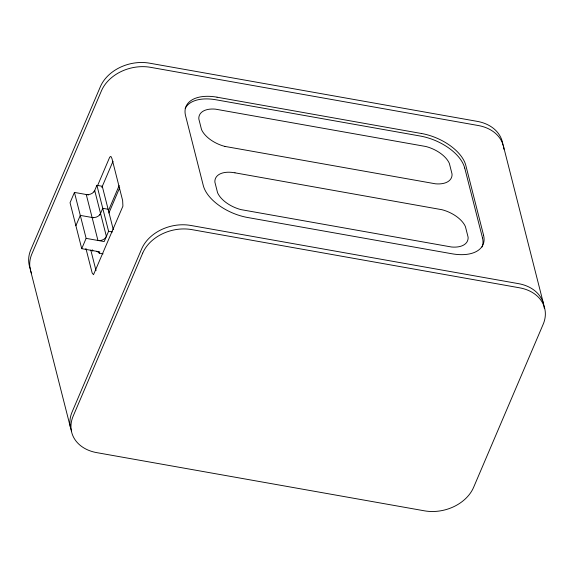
<?xml version="1.0" encoding="UTF-8"?>
<svg xmlns="http://www.w3.org/2000/svg" width="574" height="574" viewBox="0 0 574 574"><rect width="100%" height="100%" fill="white"/><g stroke="black" fill="none" stroke-linecap="round" stroke-linejoin="round"><path stroke-width="0.86" d="M88.604 194.93L74.441 192.419L70.05 202.722L81.73 248.671L99.797 251.878L99.245 253.17A6.257 4.814 -14.3 0 0 96.54 251.34M75.89 225.697L80.288 215.393L93.662 217.768M94.079 191.946L96.906 185.323L102.272 186.277L113.308 229.672M97.501 185.804L109.72 157.154L110.868 156.393L111.966 158.582L122.649 200.591L122.915 206.145L93.512 274.702L92.177 273.009L85.906 248.42M101.835 187.454L113.006 161.265M81.73 248.671L86.129 238.368L74.441 192.419M99.919 214.92L102.746 208.297L108.113 209.252M108.35 210.895L119.148 185.574M108.888 213.026L119.693 187.705M96.906 185.323L108.586 231.272L104.188 241.575L86.129 238.368M92.866 250.601L92.78 250.802A5.353 1.729 -79.9 0 1 92.644 251.096L92.256 249.769M217.044 97.2L421.488 133.512M108.586 231.272L112.418 231.953M99.245 253.17L103.083 253.852M224.908 146.413L435.422 183.802A24.991 13.754 23.1 0 0 452.039 174.022L449.356 163.418A24.991 13.754 23.1 0 0 425.944 146.521L215.429 109.146A24.991 13.754 23.1 0 0 198.819 118.926L201.503 129.523A24.991 13.754 23.1 0 0 224.908 146.42M503.434 146.126L543.635 304.249M483.581 235.268L465.844 165.506A40.768 22.443 23.1 0 0 421.488 133.484M464.746 168.082L482.483 237.844M90.807 250.106L96.037 270.684M30.365 269.751L70.566 427.874M503.965 149.233A39.046 30.049 -14.3 0 0 478.336 125.534L150.582 67.33A39.046 30.049 -14.3 0 0 101.426 90.857L31.886 253.887A39.046 30.049 -14.3 0 0 31.613 273.482M502.91 145.071A39.046 30.049 -14.3 0 0 477.274 121.372L149.527 63.169A39.046 30.049 -14.3 0 0 100.371 86.696L30.824 249.726A39.046 30.049 -14.3 0 0 30.558 269.321M544.238 308.145A39.046 30.049 -14.3 0 0 518.537 283.656L190.79 225.453A39.046 30.049 -14.3 0 0 141.635 248.98L72.094 412.01A39.046 30.049 -14.3 0 0 71.52 430.873M217.037 97.178A40.768 22.443 23.1 0 0 185.574 115.726L203.275 185.488A40.768 22.443 23.1 0 0 247.638 217.503L452.075 253.794A40.768 22.443 23.1 0 0 483.552 235.261M482.447 237.837A40.768 22.443 23.1 0 1 482.045 246.992M464.71 168.074A40.768 22.443 23.1 0 0 420.383 136.06L215.946 99.776A40.768 22.443 23.1 0 0 185.18 108.479M100.543 213.449A6.709 5.166 -14.3 0 1 92.098 217.496M142.689 253.141L73.149 416.172A39.046 30.049 -14.3 0 0 96.726 452.628L424.473 510.831A39.046 30.049 -14.3 0 0 473.629 487.304L543.176 324.274A39.046 30.049 -14.3 0 0 519.599 287.818L191.845 229.614A39.046 30.049 -14.3 0 0 142.689 253.141M234.974 172.817L231.501 172.344A24.991 13.754 23.1 0 0 214.884 182.123L217.568 192.728A24.991 13.754 23.1 0 0 240.98 209.618L451.494 246.999A24.991 13.754 23.1 0 0 468.111 237.22L465.421 226.615A24.991 13.754 23.1 0 0 442.016 209.725L234.974 172.817M106.391 236.423L94.703 190.475A6.709 5.166 -14.3 0 1 86.258 194.514L97.946 240.47A6.709 5.166 -14.3 0 0 106.391 236.423"/></g></svg>
